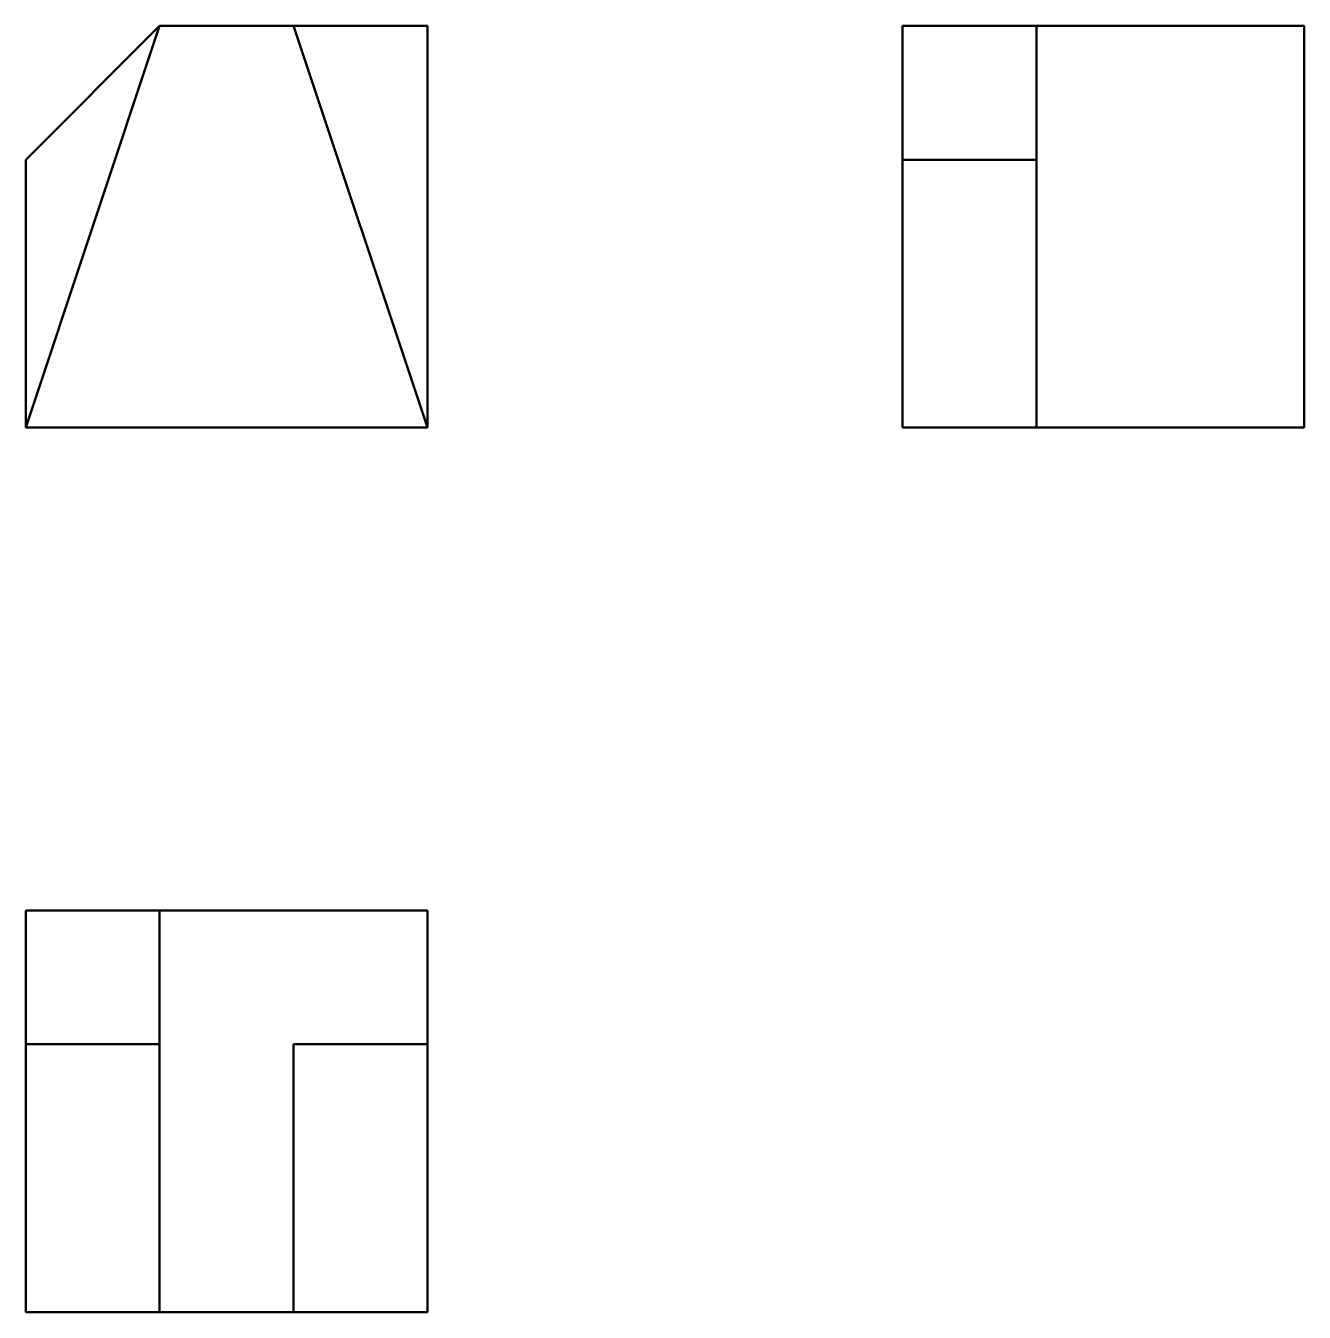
# Model space of a CAD drawing. Header units: millimetres. Extents: x 84.6 to 180.1, y 67.9 to 163.9.
import ezdxf

# ---------------------------------------------------------------- set-up
doc = ezdxf.new("R2010")
doc.units = ezdxf.units.MM
doc.layers.add('Visible (ISO)', color=7, linetype='Continuous', lineweight=50)

msp = doc.modelspace()

# ---------------------------------------------------------------- linework, layer by layer
at = {"layer": 'Visible (ISO)'}
for p, q in [((84.596, 133.946), (94.596, 163.946)), ((84.596, 153.946), (94.596, 163.946)), ((94.596, 163.946), (104.596, 163.946)), ((104.596, 163.946), (114.596, 133.946)), ((114.596, 163.946), (104.596, 163.946)), ((114.596, 133.946), (114.596, 163.946)), ((150.064, 153.946), (150.064, 163.946)), ((150.064, 163.946), (160.064, 163.946)), ((160.064, 163.946), (180.064, 163.946)), ((160.064, 153.946), (160.064, 163.946)), ((180.064, 133.946), (180.064, 163.946)), ((84.596, 153.946), (84.596, 133.946)), ((150.064, 153.946), (160.064, 153.946)), ((150.064, 153.946), (150.064, 133.946)), ((160.064, 153.946), (160.064, 133.946)), ((84.596, 133.946), (114.596, 133.946)), ((150.064, 133.946), (160.064, 133.946)), ((160.064, 133.946), (180.064, 133.946)), ((84.596, 97.914), (84.596, 87.914)), ((84.596, 97.914), (94.596, 97.914)), ((114.596, 97.914), (94.596, 97.914)), ((94.596, 97.914), (94.596, 87.914)), ((114.596, 87.914), (114.596, 97.914)), ((84.596, 87.914), (84.596, 67.914)), ((84.596, 87.914), (94.596, 87.914)), ((94.596, 87.914), (94.596, 67.914)), ((104.596, 87.914), (104.596, 67.914)), ((114.596, 87.914), (104.596, 87.914)), ((114.596, 67.914), (114.596, 87.914)), ((84.596, 67.914), (94.596, 67.914)), ((94.596, 67.914), (104.596, 67.914)), ((104.596, 67.914), (114.596, 67.914))]:
    msp.add_line(p, q, dxfattribs=at)

doc.saveas('drawing.dxf')
